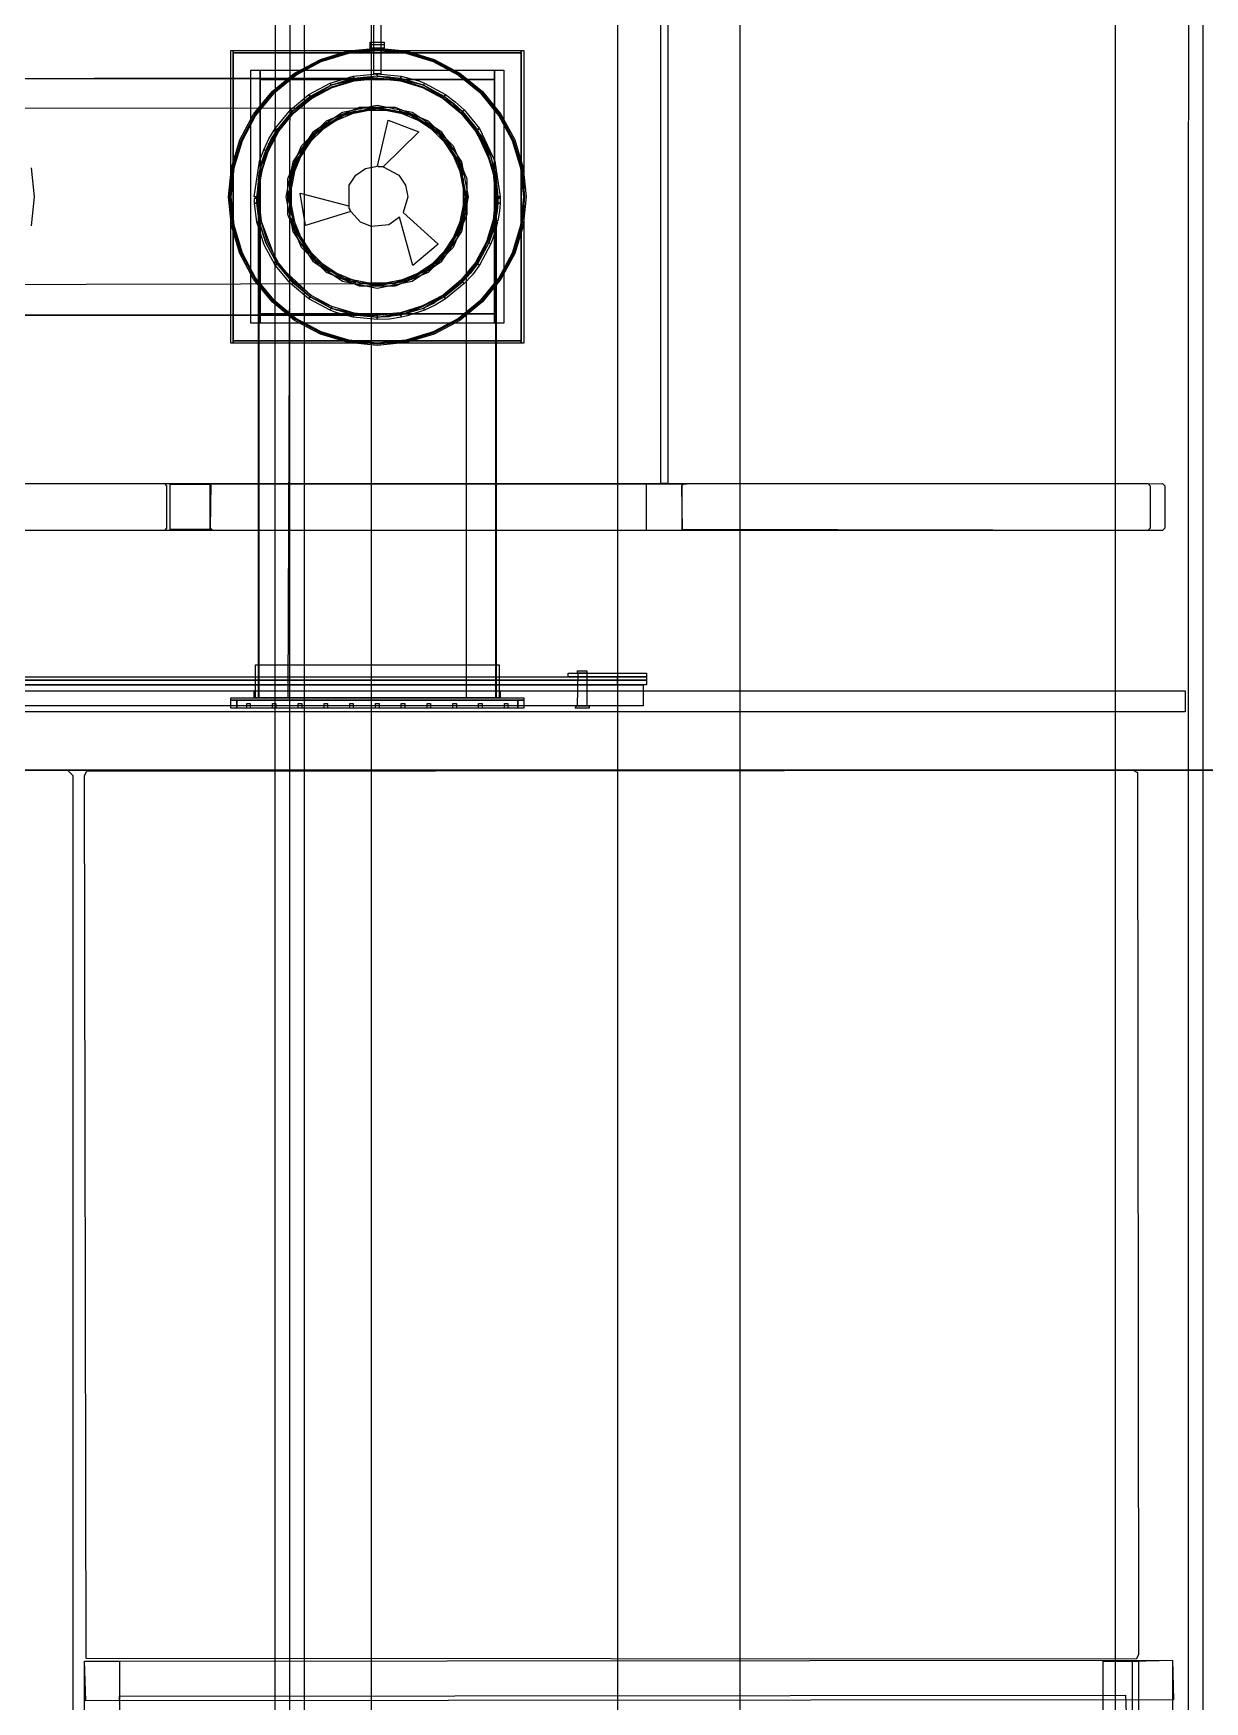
# Model space of a CAD drawing. Header units: metres. Extents: x 359.6 to 413.1, y -1 to 8.9.
# Drawn here: x 364.806 to 365.807, y 5.604 to 7.03 of the extents above; entities that cross this region are included whole.
import ezdxf

# ---------------------------------------------------------------- set-up
doc = ezdxf.new("R2010")
doc.units = ezdxf.units.M
doc.layers.add('VISTA', color=8, linetype='Continuous')

msp = doc.modelspace()

# ---------------------------------------------------------------- linework, layer by layer
at = {"layer": 'VISTA'}
for points in [[(366.555922, 2.59508), (365.46363, 2.625194), (365.208122, 2.684138), (365.190421, 2.694052), (365.176779, 2.709824), (365.154861, 2.753927), (365.154861, 2.753927), (365.102987, 2.846002), (365.096486, 2.862401), (365.097039, 2.88), (365.104609, 2.897599), (365.118679, 2.913998), (365.193068, 2.985687), (365.095, 3.08), (365.095, 8.7), (365.305, 8.7), (365.305, 3.08), (365.215427, 2.993856), (365.297012, 2.913998), (365.315065, 2.870303), (365.47637, 2.834806), (366.564078, 2.80492)], [(364.134119, 6.990276), (365.1, 6.9915), (365.119802, 6.98955), (365.138842, 6.983774), (365.15639, 6.974394), (365.171771, 6.961771), (365.184394, 6.94639), (365.193774, 6.928842), (365.19955, 6.909801), (365.2015, 6.89), (365.19955, 6.870198), (365.193774, 6.851158), (365.184394, 6.83361), (365.171771, 6.818229), (365.15639, 6.805606), (365.138842, 6.796226), (365.119802, 6.79045), (365.1, 6.7885), (364.193482, 6.788206)], [(364.191345, 6.990695), (365.1, 6.991), (365.119704, 6.989059), (365.138651, 6.983312), (365.156113, 6.973979), (365.171418, 6.961418), (365.183979, 6.946113), (365.193312, 6.928651), (365.199059, 6.909704), (365.201, 6.89), (365.199059, 6.870296), (365.193312, 6.851349), (365.183979, 6.833887), (365.171418, 6.818582), (365.156113, 6.806021), (365.138651, 6.796688), (365.119704, 6.790941), (365.1, 6.789), (364.193477, 6.788706)], [(364.191609, 6.965696), (365.1, 6.966), (365.129084, 6.960215), (365.15374, 6.94374), (365.170215, 6.919084), (365.176, 6.89), (365.17454, 6.875173), (365.163192, 6.847776), (365.142223, 6.826808), (365.114827, 6.81546), (364.193213, 6.813704)], [(364.80456, 6.914776), (364.807, 6.89), (364.80456, 6.865223)], [(364.80456, 6.914776), (364.807, 6.89), (364.80456, 6.865223)]]:
    msp.add_lwpolyline(points, dxfattribs=at)
for points in [[(365.73, 8.7), (365.73, 3.13), (365.722639, 2.997972), (365.706949, 2.925148), (365.767016, 2.914248), (365.967277, 2.867657), (366.203037, 2.849971), (369.101975, 2.809988), (369.44, 2.81), (369.44, 2.49), (369.098025, 2.490012), (366.196962, 2.530029), (365.912724, 2.552343), (365.592983, 2.645752), (365.579212, 2.828046), (365.417361, 2.902028), (365.41, 3.13), (365.41, 8.7), (365.73, 8.7)], [(365.0355, 8.23), (365.0375, 8.228), (365.0375, 3.132), (365.0355, 3.13), (365.0145, 3.13), (365.0125, 3.132), (365.013086, 8.229414), (365.0355, 8.23)], [(365.803, 8.23), (365.805, 8.228), (365.805, 3.132), (365.803, 3.13), (365.027, 3.13), (365.025, 3.132), (365.025586, 8.229414), (365.803, 8.23)], [(365.8155, 8.23), (365.8175, 8.228), (365.8175, 3.132), (365.8155, 3.13), (365.7945, 3.13), (365.7925, 3.132), (365.793086, 8.229414), (365.8155, 8.23)], [(366, 7.5), (372, 6.4), (360, 6.4), (360, 7), (366, 8.1), (366, 7.5)], [(366, 7.5), (372, 6.4), (360, 6.4), (360, 7), (366, 8.1), (366, 7.5)], [(365.348, 7.655084), (365.348, 6.645), (365.342, 6.645), (365.342505, 7.655084), (365.348, 7.655084)], [(365.348, 7.655084), (365.348, 6.645), (365.342, 6.645), (365.342505, 7.655084), (365.348, 7.655084)], [(365.103, 7.558167), (365.103, 6.995), (365.097, 6.995), (365.097506, 7.558167), (365.103, 7.558167)], [(365.103, 7.1), (365.103, 7.017), (365.097, 7.017), (365.097506, 7.1), (365.103, 7.1)], [(365.103, 7.1), (365.103, 7.017), (365.097, 7.017), (365.097506, 7.1), (365.103, 7.1)], [(365.103, 7.1), (365.103, 7.015), (365.097, 7.015), (365.097506, 7.1), (365.103, 7.1)], [(365.103, 7.1), (365.103, 7.015), (365.097, 7.015), (365.097506, 7.1), (365.103, 7.1)], [(364.973, 6.89), (364.97544, 6.914776), (364.982667, 6.938601), (364.994403, 6.960557), (365.010197, 6.979803), (365.029442, 6.995596), (365.051399, 7.007333), (365.075223, 7.01456), (365.1, 7.017), (365.124776, 7.01456), (365.148601, 7.007333), (365.170557, 6.995596), (365.189803, 6.979803), (365.205596, 6.960557), (365.217333, 6.938601), (365.22456, 6.914776), (365.227, 6.89), (365.22456, 6.865223), (365.217333, 6.841399), (365.205596, 6.819442), (365.189803, 6.800197), (365.170557, 6.784403), (365.148601, 6.772667), (365.124776, 6.76544), (365.1, 6.763), (365.075223, 6.76544), (365.051399, 6.772667), (365.029442, 6.784403), (365.010197, 6.800197), (364.994403, 6.819442), (364.982667, 6.841399), (364.97544, 6.865223), (364.973, 6.89)], [(364.973, 6.89), (364.97544, 6.914776), (364.982667, 6.938601), (364.994403, 6.960557), (365.010197, 6.979803), (365.029442, 6.995596), (365.051399, 7.007333), (365.075223, 7.01456), (365.1, 7.017), (365.124776, 7.01456), (365.148601, 7.007333), (365.170557, 6.995596), (365.189803, 6.979803), (365.205596, 6.960557), (365.217333, 6.938601), (365.22456, 6.914776), (365.227, 6.89), (365.22456, 6.865223), (365.217333, 6.841399), (365.205596, 6.819442), (365.189803, 6.800197), (365.170557, 6.784403), (365.148601, 6.772667), (365.124776, 6.76544), (365.1, 6.763), (365.075223, 6.76544), (365.051399, 6.772667), (365.029442, 6.784403), (365.010197, 6.800197), (364.994403, 6.819442), (364.982667, 6.841399), (364.97544, 6.865223), (364.973, 6.89)], [(364.995401, 6.95989), (364.983776, 6.938141), (364.976617, 6.914542), (364.9742, 6.89), (364.976617, 6.865458), (364.983776, 6.841858), (364.995401, 6.820109), (365.011046, 6.801046), (365.030109, 6.785401), (365.051858, 6.773776), (365.075458, 6.766617), (365.1, 6.7642), (365.124542, 6.766617), (365.148141, 6.773776), (365.16989, 6.785401), (365.188954, 6.801046), (365.204599, 6.820109), (365.216224, 6.841858), (365.223382, 6.865458), (365.2258, 6.89), (365.223382, 6.914542), (365.216224, 6.938141), (365.204599, 6.95989), (365.188954, 6.978954), (365.16989, 6.994599), (365.148141, 7.006224), (365.124542, 7.013382), (365.1, 7.0158), (365.075458, 7.013382), (365.051858, 7.006224), (365.030109, 6.994599), (365.011046, 6.978954), (364.995401, 6.95989)], [(364.9742, 6.89), (364.976617, 6.914542), (364.983776, 6.938141), (364.995401, 6.95989), (365.011046, 6.978954), (365.030109, 6.994599), (365.051858, 7.006224), (365.075458, 7.013382), (365.1, 7.0158), (365.124542, 7.013382), (365.148141, 7.006224), (365.16989, 6.994599), (365.188954, 6.978954), (365.204599, 6.95989), (365.216224, 6.938141), (365.223382, 6.914542), (365.2258, 6.89), (365.223382, 6.865458), (365.216224, 6.841858), (365.204599, 6.820109), (365.188954, 6.801046), (365.16989, 6.785401), (365.148141, 6.773776), (365.124542, 6.766617), (365.1, 6.7642), (365.075458, 6.766617), (365.051858, 6.773776), (365.030109, 6.785401), (365.011046, 6.801046), (364.995401, 6.820109), (364.983776, 6.841858), (364.976617, 6.865458), (364.9742, 6.89)], [(364.995401, 6.95989), (364.983776, 6.938141), (364.976617, 6.914542), (364.9742, 6.89), (364.976617, 6.865458), (364.983776, 6.841858), (364.995401, 6.820109), (365.011046, 6.801046), (365.030109, 6.785401), (365.051858, 6.773776), (365.075458, 6.766617), (365.1, 6.7642), (365.124542, 6.766617), (365.148141, 6.773776), (365.16989, 6.785401), (365.188954, 6.801046), (365.204599, 6.820109), (365.216224, 6.841858), (365.223382, 6.865458), (365.2258, 6.89), (365.223382, 6.914542), (365.216224, 6.938141), (365.204599, 6.95989), (365.188954, 6.978954), (365.16989, 6.994599), (365.148141, 7.006224), (365.124542, 7.013382), (365.1, 7.0158), (365.075458, 7.013382), (365.051858, 7.006224), (365.030109, 6.994599), (365.011046, 6.978954), (364.995401, 6.95989)], [(364.975, 6.89), (364.977402, 6.914386), (364.984515, 6.937835), (364.996066, 6.959446), (365.011611, 6.978388), (365.030554, 6.993934), (365.052165, 7.005485), (365.075613, 7.012598), (365.1, 7.015), (365.124386, 7.012598), (365.147835, 7.005485), (365.169446, 6.993934), (365.188388, 6.978388), (365.203934, 6.959446), (365.215485, 6.937835), (365.222598, 6.914386), (365.225, 6.89), (365.222598, 6.865613), (365.215485, 6.842165), (365.203934, 6.820554), (365.188388, 6.801611), (365.169446, 6.786066), (365.147835, 6.774515), (365.124386, 6.767402), (365.1, 6.765), (365.075613, 6.767402), (365.052165, 6.774515), (365.030554, 6.786066), (365.011611, 6.801611), (364.996066, 6.820554), (364.984515, 6.842165), (364.977402, 6.865613), (364.975, 6.89)], [(364.975, 6.89), (364.977402, 6.914386), (364.984515, 6.937835), (364.996066, 6.959446), (365.011611, 6.978388), (365.030554, 6.993934), (365.052165, 7.005485), (365.075613, 7.012598), (365.1, 7.015), (365.124386, 7.012598), (365.147835, 7.005485), (365.169446, 6.993934), (365.188388, 6.978388), (365.203934, 6.959446), (365.215485, 6.937835), (365.222598, 6.914386), (365.225, 6.89), (365.222598, 6.865613), (365.215485, 6.842165), (365.203934, 6.820554), (365.188388, 6.801611), (365.169446, 6.786066), (365.147835, 6.774515), (365.124386, 6.767402), (365.1, 6.765), (365.075613, 6.767402), (365.052165, 6.774515), (365.030554, 6.786066), (365.011611, 6.801611), (364.996066, 6.820554), (364.984515, 6.842165), (364.977402, 6.865613), (364.975, 6.89)], [(364.996066, 6.959446), (364.984515, 6.937835), (364.977402, 6.914386), (364.975, 6.89), (364.977402, 6.865613), (364.984515, 6.842165), (364.996066, 6.820554), (365.011611, 6.801611), (365.030554, 6.786066), (365.052165, 6.774515), (365.075613, 6.767402), (365.1, 6.765), (365.124386, 6.767402), (365.147835, 6.774515), (365.169446, 6.786066), (365.188388, 6.801611), (365.203934, 6.820554), (365.215485, 6.842165), (365.222598, 6.865613), (365.225, 6.89), (365.222598, 6.914386), (365.215485, 6.937835), (365.203934, 6.959446), (365.188388, 6.978388), (365.169446, 6.993934), (365.147835, 7.005485), (365.124386, 7.012598), (365.1, 7.015), (365.075613, 7.012598), (365.052165, 7.005485), (365.030554, 6.993934), (365.011611, 6.978388), (364.996066, 6.959446)], [(364.975, 6.89), (364.977402, 6.914386), (364.984515, 6.937835), (364.996066, 6.959446), (365.011611, 6.978388), (365.030554, 6.993934), (365.052165, 7.005485), (365.075613, 7.012598), (365.1, 7.015), (365.124386, 7.012598), (365.147835, 7.005485), (365.169446, 6.993934), (365.188388, 6.978388), (365.203934, 6.959446), (365.215485, 6.937835), (365.222598, 6.914386), (365.225, 6.89), (365.222598, 6.865613), (365.215485, 6.842165), (365.203934, 6.820554), (365.188388, 6.801611), (365.169446, 6.786066), (365.147835, 6.774515), (365.124386, 6.767402), (365.1, 6.765), (365.075613, 6.767402), (365.052165, 6.774515), (365.030554, 6.786066), (365.011611, 6.801611), (364.996066, 6.820554), (364.984515, 6.842165), (364.977402, 6.865613), (364.975, 6.89)], [(364.975, 7.015), (364.977, 7.015), (364.977, 6.765), (364.975, 6.765), (364.975, 7.015)], [(364.977, 7.015), (365.223, 7.015), (365.223, 7.013), (364.977, 7.013), (364.977, 7.015)], [(365.223, 7.013), (365.223, 6.767), (364.977, 6.767), (364.977, 7.013), (365.223, 7.013)], [(365.223, 7.013), (365.223, 6.767), (364.977, 6.767), (364.977, 7.013), (365.223, 7.013)], [(365.106, 7.022), (365.106, 7.017), (365.094, 7.017), (365.094, 7.022), (365.106, 7.022)], [(365.106, 7.022), (365.106, 7.017), (365.094, 7.017), (365.094, 7.022), (365.106, 7.022)], [(365.106, 7.02), (365.106, 7.015), (365.094, 7.015), (365.094, 7.02), (365.106, 7.02)], [(365.106, 7.02), (365.106, 7.015), (365.094, 7.015), (365.094, 7.02), (365.106, 7.02)], [(365.223, 7.015), (365.225, 7.015), (365.225, 6.765), (365.223, 6.765), (365.223, 7.015)], [(364.992, 6.998), (365, 6.998), (365, 6.782), (364.992, 6.782), (364.992, 6.998)], [(365, 6.998), (365.2, 6.998), (365.2, 6.99), (365, 6.99), (365, 6.998)], [(365.2, 6.998), (365.208, 6.998), (365.208, 6.782), (365.2, 6.782), (365.2, 6.998)], [(364.9985, 6.89), (365.00045, 6.909801), (365.006226, 6.928842), (365.015606, 6.94639), (365.028229, 6.961771), (365.04361, 6.974394), (365.061158, 6.983774), (365.080198, 6.98955), (365.1, 6.9915), (365.119802, 6.98955), (365.138842, 6.983774), (365.15639, 6.974394), (365.171771, 6.961771), (365.184394, 6.94639), (365.193774, 6.928842), (365.19955, 6.909801), (365.2015, 6.89), (365.19955, 6.870198), (365.193774, 6.851158), (365.184394, 6.83361), (365.171771, 6.818229), (365.15639, 6.805606), (365.138842, 6.796226), (365.119802, 6.79045), (365.1, 6.7885), (365.080198, 6.79045), (365.061158, 6.796226), (365.04361, 6.805606), (365.028229, 6.818229), (365.015606, 6.83361), (365.006226, 6.851158), (365.00045, 6.870198), (364.9985, 6.89)], [(364.9985, 6.89), (365.00045, 6.909801), (365.006226, 6.928842), (365.015606, 6.94639), (365.028228, 6.961771), (365.04361, 6.974394), (365.061158, 6.983774), (365.080198, 6.98955), (365.1, 6.9915), (365.119802, 6.98955), (365.138842, 6.983774), (365.15639, 6.974394), (365.171771, 6.961771), (365.184394, 6.94639), (365.193774, 6.928842), (365.19955, 6.909801), (365.2015, 6.89), (365.2015, 6.462), (364.9985, 6.462), (364.9985, 6.89)], [(364.999, 6.89), (365.000941, 6.909704), (365.006688, 6.928651), (365.016021, 6.946113), (365.028582, 6.961418), (365.043887, 6.973978), (365.061349, 6.983312), (365.080296, 6.989059), (365.1, 6.991), (365.119704, 6.989059), (365.138651, 6.983312), (365.156113, 6.973979), (365.171418, 6.961418), (365.183978, 6.946113), (365.193312, 6.928651), (365.199059, 6.909704), (365.201, 6.89), (365.201, 6.462), (364.999, 6.462), (364.999, 6.89)], [(365, 6.99), (365.2, 6.99), (365.2, 6.79), (365, 6.79), (365, 6.99)], [(365.042776, 6.975641), (365.041665, 6.977304), (365.059817, 6.987007), (365.060583, 6.985159), (365.042776, 6.975641)], [(365.043609, 6.974395), (365.042776, 6.975641), (365.060583, 6.985159), (365.043609, 6.974395)], [(365.079905, 6.99102), (365.060584, 6.985159), (365.059818, 6.987007), (365.079515, 6.992982), (365.079905, 6.99102)], [(365.080197, 6.98955), (365.060584, 6.985159), (365.0701, 6.988564), (365.080197, 6.98955)], [(365.099999, 6.994999), (365.099999, 6.993), (365.079906, 6.991021), (365.079515, 6.992982), (365.099999, 6.994999)], [(365.099999, 6.991501), (365.079906, 6.991021), (365.089903, 6.992504), (365.099999, 6.991501)], [(365.120483, 6.992982), (365.120093, 6.99102), (365.1, 6.993), (365.1, 6.994999), (365.120483, 6.992982)], [(365.119801, 6.989551), (365.1, 6.993), (365.110095, 6.992504), (365.119801, 6.989551)], [(365.134698, 6.986979), (365.139415, 6.985159), (365.119802, 6.989551), (365.134698, 6.986979)], [(365.135372, 6.988862), (365.140181, 6.987007), (365.139415, 6.985159), (365.120094, 6.99102), (365.120484, 6.992982), (365.135372, 6.988862)], [(365.140182, 6.987007), (365.158334, 6.977304), (365.157223, 6.975641), (365.139416, 6.985159), (365.140182, 6.987007)], [(365.139416, 6.985159), (365.157223, 6.975641), (365.15639, 6.974395), (365.139416, 6.985159)], [(365.027168, 6.962832), (365.025753, 6.964246), (365.041664, 6.977304), (365.042775, 6.975641), (365.027168, 6.962832)], [(365.027168, 6.962832), (365.042775, 6.975641), (365.043608, 6.974394), (365.027168, 6.962832)], [(365.16661, 6.971166), (365.174245, 6.964246), (365.172831, 6.962831), (365.157223, 6.97564), (365.158334, 6.977304), (365.16661, 6.971166)], [(365.165341, 6.969619), (365.172831, 6.962831), (365.164081, 6.968083), (365.157223, 6.97564), (365.165341, 6.969619)], [(365.014358, 6.947224), (365.012695, 6.948335), (365.025753, 6.964246), (365.027167, 6.962831), (365.014358, 6.947224)], [(365.015605, 6.946391), (365.014358, 6.947224), (365.027167, 6.962831), (365.015605, 6.946391)], [(365.027937, 6.919849), (365.022, 6.89), (365.027937, 6.86015), (365.044846, 6.834846), (365.07015, 6.817937), (365.1, 6.812), (365.129849, 6.817937), (365.155154, 6.834846), (365.172062, 6.86015), (365.178, 6.89), (365.172062, 6.919849), (365.155154, 6.945154), (365.129849, 6.962062), (365.1, 6.968), (365.07015, 6.962062), (365.044846, 6.945154), (365.027937, 6.919849)], [(365.023499, 6.905217), (365.035145, 6.933334), (365.056665, 6.954854), (365.084783, 6.966501), (365.115217, 6.966501), (365.143334, 6.954854), (365.164855, 6.933334), (365.176501, 6.905217), (365.176501, 6.874783), (365.164855, 6.846665), (365.143334, 6.825145), (365.115217, 6.813498), (365.084783, 6.813498), (365.056665, 6.825145), (365.035145, 6.846665), (365.023499, 6.874783), (365.023499, 6.905217)], [(365.023499, 6.905217), (365.035145, 6.933334), (365.056665, 6.954854), (365.084783, 6.966501), (365.115217, 6.966501), (365.143334, 6.954854), (365.164855, 6.933334), (365.176501, 6.905217), (365.176501, 6.874783), (365.164855, 6.846665), (365.143334, 6.825145), (365.115217, 6.813498), (365.084783, 6.813498), (365.056665, 6.825145), (365.035145, 6.846665), (365.023499, 6.874783), (365.023499, 6.905217)], [(365.023499, 6.905217), (365.035145, 6.933334), (365.056665, 6.954854), (365.084783, 6.966501), (365.115217, 6.966501), (365.143334, 6.954854), (365.164855, 6.933334), (365.176501, 6.905217), (365.176501, 6.874783), (365.164855, 6.846665), (365.143334, 6.825145), (365.115217, 6.813498), (365.084783, 6.813498), (365.056665, 6.825145), (365.035145, 6.846665), (365.023499, 6.874783), (365.023499, 6.905217)], [(365.023499, 6.905217), (365.035145, 6.933334), (365.056665, 6.954854), (365.084783, 6.966501), (365.115217, 6.966501), (365.143334, 6.954854), (365.164855, 6.933334), (365.176501, 6.905217), (365.176501, 6.874783), (365.164855, 6.846665), (365.143334, 6.825145), (365.115217, 6.813498), (365.084783, 6.813498), (365.056665, 6.825145), (365.035145, 6.846665), (365.023499, 6.874783), (365.023499, 6.905217)], [(365.0296, 6.91916), (365.0238, 6.89), (365.0296, 6.860839), (365.046118, 6.836118), (365.070839, 6.8196), (365.1, 6.8138), (365.12916, 6.8196), (365.153882, 6.836118), (365.1704, 6.860839), (365.1762, 6.89), (365.1704, 6.91916), (365.153882, 6.943882), (365.12916, 6.9604), (365.1, 6.9662), (365.070839, 6.9604), (365.046118, 6.943882), (365.0296, 6.91916)], [(365.02546, 6.904827), (365.036808, 6.932223), (365.04626, 6.94374), (365.070916, 6.960215), (365.1, 6.966), (365.129084, 6.960215), (365.15374, 6.94374), (365.170215, 6.919084), (365.176, 6.89), (365.176, 6.462), (365.024, 6.462), (365.02546, 6.904827)], [(365.030709, 6.918701), (365.025, 6.89), (365.030709, 6.861299), (365.046967, 6.836967), (365.071299, 6.820709), (365.1, 6.815), (365.128701, 6.820709), (365.153033, 6.836967), (365.169291, 6.861299), (365.175, 6.89), (365.169291, 6.918701), (365.153033, 6.943033), (365.128701, 6.959291), (365.1, 6.965), (365.071299, 6.959291), (365.046967, 6.943033), (365.030709, 6.918701)], [(365.030709, 6.918701), (365.025, 6.89), (365.030709, 6.861299), (365.046967, 6.836967), (365.071299, 6.820709), (365.1, 6.815), (365.128701, 6.820709), (365.153033, 6.836967), (365.169291, 6.861299), (365.175, 6.89), (365.169291, 6.918701), (365.153033, 6.943033), (365.128701, 6.959291), (365.1, 6.965), (365.071299, 6.959291), (365.046967, 6.943033), (365.030709, 6.918701)], [(365.030709, 6.918701), (365.025, 6.89), (365.030709, 6.861299), (365.046967, 6.836967), (365.071299, 6.820709), (365.1, 6.815), (365.128701, 6.820709), (365.153033, 6.836967), (365.169291, 6.861299), (365.175, 6.89), (365.169291, 6.918701), (365.153033, 6.943033), (365.128701, 6.959291), (365.1, 6.965), (365.071299, 6.959291), (365.046967, 6.943033), (365.030709, 6.918701)], [(365.030709, 6.918701), (365.025, 6.89), (365.030709, 6.861299), (365.046967, 6.836967), (365.071299, 6.820709), (365.1, 6.815), (365.128701, 6.820709), (365.153033, 6.836967), (365.169291, 6.861299), (365.175, 6.89), (365.169291, 6.918701), (365.153033, 6.943033), (365.128701, 6.959291), (365.1, 6.965), (365.071299, 6.959291), (365.046967, 6.943033), (365.030709, 6.918701)], [(365.030709, 6.918701), (365.025, 6.89), (365.030709, 6.861299), (365.046967, 6.836967), (365.071299, 6.820709), (365.1, 6.815), (365.128701, 6.820709), (365.153033, 6.836967), (365.169291, 6.861299), (365.175, 6.89), (365.169291, 6.918701), (365.153033, 6.943033), (365.128701, 6.959291), (365.1, 6.965), (365.071299, 6.959291), (365.046967, 6.943033), (365.030709, 6.918701)], [(365.030709, 6.918701), (365.025, 6.89), (365.030709, 6.861299), (365.046967, 6.836967), (365.071299, 6.820709), (365.1, 6.815), (365.128701, 6.820709), (365.153033, 6.836967), (365.169291, 6.861299), (365.175, 6.89), (365.169291, 6.918701), (365.153033, 6.943033), (365.128701, 6.959291), (365.1, 6.965), (365.071299, 6.959291), (365.046967, 6.943033), (365.030709, 6.918701)], [(365.026441, 6.904632), (365.026441, 6.875368), (365.03764, 6.848332), (365.058332, 6.82764), (365.085368, 6.816441), (365.114632, 6.816441), (365.141668, 6.82764), (365.16236, 6.848332), (365.173559, 6.875368), (365.173559, 6.904632), (365.16236, 6.931668), (365.141668, 6.95236), (365.114632, 6.963559), (365.085368, 6.963559), (365.058332, 6.95236), (365.03764, 6.931668), (365.026441, 6.904632)], [(365.026441, 6.904632), (365.026441, 6.875368), (365.03764, 6.848332), (365.058332, 6.82764), (365.085368, 6.816441), (365.114632, 6.816441), (365.141668, 6.82764), (365.16236, 6.848332), (365.173559, 6.875368), (365.173559, 6.904632), (365.16236, 6.931668), (365.141668, 6.95236), (365.114632, 6.963559), (365.085368, 6.963559), (365.058332, 6.95236), (365.03764, 6.931668), (365.026441, 6.904632)], [(365.075979, 6.89995), (365.081615, 6.908385), (365.09005, 6.914021), (365.100223, 6.915978), (365.10921, 6.955354), (365.135616, 6.945566), (365.105072, 6.9155), (365.118385, 6.908385), (365.124021, 6.89995), (365.126, 6.89), (365.12217, 6.876587), (365.151994, 6.849347), (365.130313, 6.831373), (365.119025, 6.872395), (365.10995, 6.865979), (365.094928, 6.8645), (365.085555, 6.868382), (365.077485, 6.877233), (365.038796, 6.865299), (365.034071, 6.893061), (365.075293, 6.882312), (365.075979, 6.88005), (365.075979, 6.89995)], [(365.071943, 6.960416), (365.081308, 6.963459), (365.081506, 6.962684), (365.071943, 6.960416)], [(365.095077, 6.96564), (365.104924, 6.96564), (365.104872, 6.964842), (365.095077, 6.96564)], [(365.118691, 6.963459), (365.128057, 6.960416), (365.12776, 6.959673), (365.118691, 6.963459)], [(365.171772, 6.961771), (365.172831, 6.962831), (365.18564, 6.947223), (365.171772, 6.961771)], [(365.172831, 6.962831), (365.174245, 6.964245), (365.187303, 6.948334), (365.18564, 6.947223), (365.172831, 6.962831)], [(365.007397, 6.939496), (365.012695, 6.948334), (365.014358, 6.947223), (365.00484, 6.929417), (365.002992, 6.930182), (365.007397, 6.939496)], [(365.009161, 6.938553), (365.014358, 6.947223), (365.010915, 6.937616), (365.00484, 6.929417), (365.009161, 6.938553)], [(365.051557, 6.9483), (365.059523, 6.954088), (365.05995, 6.953412), (365.051557, 6.9483)], [(365.140477, 6.954088), (365.148443, 6.9483), (365.147932, 6.947685), (365.140477, 6.954088)], [(365.19569, 6.928109), (365.20102, 6.910094), (365.184395, 6.946391), (365.188345, 6.942952), (365.19569, 6.928109)], [(365.200478, 6.920479), (365.204999, 6.89), (365.202999, 6.89), (365.201286, 6.908704), (365.196978, 6.924699), (365.18564, 6.947223), (365.187304, 6.948334), (365.200478, 6.920479)], [(364.99952, 6.920479), (365.002992, 6.930181), (365.004839, 6.929416), (364.998978, 6.910094), (364.996999, 6.89), (364.994999, 6.89), (364.99952, 6.920479)], [(365.001434, 6.919899), (365.004839, 6.929416), (364.996999, 6.89), (365.001434, 6.919899)], [(365.035912, 6.930477), (365.0417, 6.938443), (365.042315, 6.937932), (365.035912, 6.930477)], [(365.1583, 6.938443), (365.164088, 6.930477), (365.163412, 6.930049), (365.1583, 6.938443)], [(365.026541, 6.908691), (365.029583, 6.918056), (365.030327, 6.91776), (365.026541, 6.908691)], [(365.101045, 6.915897), (365.100634, 6.915937), (365.105072, 6.9155), (365.101045, 6.915897)], [(365.170416, 6.918056), (365.17346, 6.908691), (365.172684, 6.908494), (365.170416, 6.918056)], [(365.20102, 6.910094), (365.202999, 6.89), (365.201501, 6.89), (365.20102, 6.910094)], [(364.996999, 6.889999), (364.997008, 6.888643), (364.995008, 6.888617), (364.996999, 6.889999)], [(364.995144, 6.884473), (364.995008, 6.88861), (364.997008, 6.888637), (364.997142, 6.884578), (364.995144, 6.884473)], [(364.995146, 6.884446), (364.997143, 6.884552), (364.999228, 6.868684), (364.997272, 6.86827), (364.995146, 6.884446)], [(364.998499, 6.889999), (364.998631, 6.888665), (364.997008, 6.888643), (364.998499, 6.889999)], [(364.997142, 6.884578), (364.997008, 6.888637), (364.998631, 6.888658), (364.999023, 6.884677), (364.997142, 6.884578)], [(364.997143, 6.884552), (364.999026, 6.884651), (365.000807, 6.869018), (364.999228, 6.868684), (364.997143, 6.884552)], [(365.02436, 6.885077), (365.02436, 6.894924), (365.025158, 6.894872), (365.02436, 6.885077)], [(365.17564, 6.894924), (365.17564, 6.885077), (365.174841, 6.885128), (365.17564, 6.894924)], [(365.202275, 6.87781), (365.20102, 6.869906), (365.200974, 6.884651), (365.202855, 6.884552), (365.202275, 6.87781)], [(365.200977, 6.884677), (365.201369, 6.888658), (365.20299, 6.888637), (365.202856, 6.884578), (365.200977, 6.884677)], [(365.204261, 6.877573), (365.202981, 6.869516), (365.20102, 6.869906), (365.202855, 6.884552), (365.204852, 6.884446), (365.204261, 6.877573)], [(365.202999, 6.889999), (365.20299, 6.888643), (365.201369, 6.888665), (365.202999, 6.889999)], [(365.202856, 6.884578), (365.20299, 6.888637), (365.20499, 6.88861), (365.204854, 6.884473), (365.202856, 6.884578)], [(365.204999, 6.889999), (365.20499, 6.888617), (365.20299, 6.888643), (365.204999, 6.889999)], [(365.000809, 6.869012), (365.014358, 6.832776), (365.004839, 6.850583), (364.99923, 6.868678), (365.000809, 6.869012)], [(365.029583, 6.861943), (365.026541, 6.871308), (365.027316, 6.871506), (365.029583, 6.861943)], [(365.077109, 6.877936), (365.077383, 6.877423), (365.075979, 6.88005), (365.077109, 6.877936)], [(365.17346, 6.871308), (365.170416, 6.861943), (365.169673, 6.862239), (365.17346, 6.871308)], [(365.198564, 6.8601), (365.195159, 6.850584), (365.199191, 6.869012), (365.198564, 6.8601)], [(365.199193, 6.869018), (365.199551, 6.870197), (365.20102, 6.869905), (365.199193, 6.869018)], [(365.200769, 6.868685), (365.20102, 6.869905), (365.202981, 6.869515), (365.200769, 6.868685)], [(364.99923, 6.868678), (365.004839, 6.850583), (365.014358, 6.832776), (365.012695, 6.831665), (365.003428, 6.848779), (364.997273, 6.868264), (364.99923, 6.868678)], [(365.200478, 6.859519), (365.197007, 6.849819), (365.195159, 6.850584), (365.200768, 6.868678), (365.202724, 6.868264), (365.200478, 6.859519)], [(365.0417, 6.841557), (365.035912, 6.849523), (365.036588, 6.84995), (365.0417, 6.841557)], [(365.164088, 6.849523), (365.1583, 6.841557), (365.157685, 6.842068), (365.164088, 6.849523)], [(365.193774, 6.851156), (365.195158, 6.850583), (365.185641, 6.832777), (365.193774, 6.851156)], [(365.195158, 6.850583), (365.197006, 6.849818), (365.187304, 6.831666), (365.185641, 6.832777), (365.195158, 6.850583)], [(365.025753, 6.815753), (365.012695, 6.831664), (365.014358, 6.832775), (365.027167, 6.817167), (365.042775, 6.804358), (365.041664, 6.802695), (365.025753, 6.815753)], [(365.027167, 6.817167), (365.014358, 6.832775), (365.043609, 6.805605), (365.042775, 6.804358), (365.027167, 6.817167)], [(365.059523, 6.825912), (365.051557, 6.8317), (365.052068, 6.832315), (365.059523, 6.825912)], [(365.148443, 6.8317), (365.140477, 6.825912), (365.140049, 6.826589), (365.148443, 6.8317)], [(365.181165, 6.823388), (365.174246, 6.815754), (365.172832, 6.817168), (365.18564, 6.832776), (365.187303, 6.831665), (365.181165, 6.823388)], [(365.179619, 6.824657), (365.172832, 6.817168), (365.174934, 6.822082), (365.18564, 6.832776), (365.179619, 6.824657)], [(365.081308, 6.816541), (365.071943, 6.819583), (365.072239, 6.820327), (365.081308, 6.816541)], [(365.104924, 6.81436), (365.095077, 6.81436), (365.095129, 6.815158), (365.104924, 6.81436)], [(365.128057, 6.819583), (365.118691, 6.816541), (365.118494, 6.817316), (365.128057, 6.819583)], [(365.172831, 6.817167), (365.157224, 6.804359), (365.156391, 6.805605), (365.172831, 6.817167)], [(365.172831, 6.817167), (365.174245, 6.815753), (365.158335, 6.802696), (365.157224, 6.804359), (365.172831, 6.817167)], [(365.060583, 6.79484), (365.059817, 6.792992), (365.041665, 6.802695), (365.042776, 6.804358), (365.060583, 6.79484)], [(365.061157, 6.796226), (365.060583, 6.79484), (365.042776, 6.804358), (365.061157, 6.796226)], [(365.148553, 6.799161), (365.139416, 6.79484), (365.15639, 6.805604), (365.148553, 6.799161)], [(365.149496, 6.797398), (365.140182, 6.792993), (365.139416, 6.79484), (365.157223, 6.804358), (365.158334, 6.802695), (365.149496, 6.797398)], [(365, 6.79), (365.2, 6.79), (365.2, 6.782), (365, 6.782), (365, 6.79)], [(365.064626, 6.791137), (365.059818, 6.792992), (365.060584, 6.794839), (365.079905, 6.788979), (365.079515, 6.787017), (365.064626, 6.791137)], [(365.0653, 6.79302), (365.060584, 6.794839), (365.080197, 6.79045), (365.0653, 6.79302)], [(365.099999, 6.786999), (365.099999, 6.784999), (365.079515, 6.787017), (365.079906, 6.788978), (365.099999, 6.786999)], [(365.099999, 6.788499), (365.099999, 6.786999), (365.079906, 6.788978), (365.099999, 6.788499)], [(365.110095, 6.787495), (365.1, 6.786999), (365.119801, 6.790449), (365.110095, 6.787495)], [(365.110291, 6.785505), (365.1, 6.784999), (365.1, 6.786999), (365.120093, 6.788979), (365.120483, 6.787017), (365.110291, 6.785505)], [(365.125026, 6.790086), (365.120095, 6.788979), (365.138842, 6.796225), (365.125026, 6.790086)], [(365.125512, 6.788146), (365.120485, 6.787017), (365.120095, 6.788979), (365.139415, 6.79484), (365.140181, 6.792992), (365.125512, 6.788146)], [(364.977, 6.767), (365.223, 6.767), (365.223, 6.765), (364.977, 6.765), (364.977, 6.767)], [(364.918304, 6.645), (364.92, 6.643), (364.92, 6.607), (364.918304, 6.605), (360.241696, 6.605), (360.24, 6.607), (360.240497, 6.644414), (364.918304, 6.645)], [(360.242, 6.645), (365.758, 6.645), (365.76, 6.643), (365.76, 6.607), (365.758, 6.605), (360.242, 6.605), (360.24, 6.607), (360.24, 6.643), (360.242, 6.645)], [(360.242, 6.645), (365.758, 6.645), (365.76, 6.643), (365.76, 6.607), (365.758, 6.605), (360.242, 6.605), (360.24, 6.607), (360.24, 6.643), (360.242, 6.645)], [(360.242, 6.645), (365.758, 6.645), (365.76, 6.643), (365.76, 6.607), (365.758, 6.605), (360.242, 6.605), (360.24, 6.607), (360.24, 6.643), (360.242, 6.645)], [(360.242, 6.645), (365.758, 6.645), (365.76, 6.643), (365.76, 6.607), (365.758, 6.605), (360.242, 6.605), (360.24, 6.607), (360.24, 6.643), (360.242, 6.645)], [(360.242, 6.645), (365.758, 6.645), (365.76, 6.643), (365.76, 6.607), (365.758, 6.605), (360.242, 6.605), (360.24, 6.607), (360.24, 6.643), (360.242, 6.645)], [(360.242, 6.645), (365.758, 6.645), (365.76, 6.643), (365.76, 6.607), (365.758, 6.605), (360.242, 6.605), (360.24, 6.607), (360.24, 6.643), (360.242, 6.645)], [(360.242, 6.645), (365.758, 6.645), (365.76, 6.643), (365.76, 6.607), (365.758, 6.605), (360.242, 6.605), (360.24, 6.607), (360.24, 6.643), (360.242, 6.645)], [(360.242, 6.645), (365.758, 6.645), (365.76, 6.643), (365.76, 6.607), (365.758, 6.605), (360.242, 6.605), (360.24, 6.607), (360.24, 6.643), (360.242, 6.645)], [(360.242, 6.645), (365.758, 6.645), (365.76, 6.643), (365.76, 6.607), (365.758, 6.605), (360.242, 6.605), (360.24, 6.607), (360.24, 6.643), (360.242, 6.645)], [(364.956914, 6.644414), (364.956914, 6.605586), (364.923086, 6.605586), (364.923086, 6.644414), (364.956914, 6.644414)], [(365.7705, 6.645), (365.7725, 6.643), (365.7725, 6.607), (365.7705, 6.605), (364.9595, 6.605), (364.9575, 6.607), (364.958086, 6.644414), (365.7705, 6.645)], [(365.33, 6.645), (365.36, 6.645), (365.36, 6.605), (365.33, 6.605), (365.33, 6.645)], [(365.36, 6.643), (365.362, 6.645), (365.758, 6.645), (365.76, 6.643), (365.76, 6.607), (365.758, 6.605), (365.360586, 6.605586), (365.36, 6.643)], [(365.36, 6.643), (365.362, 6.645), (365.758, 6.645), (365.76, 6.643), (365.76, 6.607), (365.758, 6.605), (365.360586, 6.605586), (365.36, 6.643)], [(365.36, 6.643), (365.362, 6.645), (365.758, 6.645), (365.76, 6.643), (365.76, 6.607), (365.758, 6.605), (365.360586, 6.605586), (365.36, 6.643)], [(365.204, 6.49), (365.204, 6.462), (364.996, 6.462), (364.996, 6.49), (365.204, 6.49)], [(365.271, 6.485), (365.279, 6.485), (365.279, 6.483), (365.271, 6.483), (365.271, 6.485)], [(365.271, 6.485), (365.279, 6.485), (365.279, 6.483), (365.271, 6.483), (365.271, 6.485)], [(365.271, 6.485), (365.279, 6.485), (365.279, 6.483), (365.271, 6.483), (365.271, 6.485)], [(365.271, 6.485), (365.279, 6.485), (365.279, 6.483), (365.271, 6.483), (365.271, 6.485)], [(364.45, 6.48), (365.33, 6.48), (365.33, 6.477), (364.45, 6.477), (364.45, 6.48)], [(364.45, 6.48), (365.33, 6.48), (365.33, 6.477), (364.45, 6.477), (364.45, 6.48)], [(364.45, 6.477), (365.33, 6.477), (365.33, 6.473), (364.45, 6.473), (364.45, 6.477)], [(364.45, 6.477), (365.33, 6.477), (365.33, 6.473), (364.45, 6.473), (364.45, 6.477)], [(365.327, 6.473), (365.327, 6.455), (364.453, 6.455), (364.453, 6.473), (365.327, 6.473)], [(365.327, 6.473), (365.327, 6.455), (364.453, 6.455), (364.453, 6.473), (365.327, 6.473)], [(365.33, 6.483), (365.33, 6.48), (365.263, 6.48), (365.263, 6.483), (365.33, 6.483)], [(365.33, 6.483), (365.33, 6.48), (365.263, 6.48), (365.263, 6.483), (365.33, 6.483)], [(365.33, 6.483), (365.33, 6.48), (365.263, 6.48), (365.263, 6.483), (365.33, 6.483)], [(365.33, 6.483), (365.33, 6.48), (365.263, 6.48), (365.263, 6.483), (365.33, 6.483)], [(365.279, 6.483), (365.279, 6.455), (365.271, 6.455), (365.271674, 6.483), (365.279, 6.483)], [(365.279, 6.483), (365.279, 6.455), (365.271, 6.455), (365.271674, 6.483), (365.279, 6.483)], [(365.279, 6.483), (365.279, 6.455), (365.271, 6.455), (365.271674, 6.483), (365.279, 6.483)], [(365.279, 6.483), (365.279, 6.455), (365.271, 6.455), (365.271674, 6.483), (365.279, 6.483)], [(365.305, 6.48), (365.33, 6.48), (365.33, 6.477), (365.305, 6.477), (365.305, 6.48)], [(365.305, 6.477), (365.33, 6.477), (365.33, 6.473), (365.305, 6.473), (365.305, 6.477)], [(365.79, 6.468), (365.79, 6.45), (360.21, 6.45), (360.21, 6.468), (365.79, 6.468)], [(365.225, 6.462), (365.225, 6.46), (364.975, 6.46), (364.975, 6.462), (365.225, 6.462)], [(364.975, 6.46), (364.98, 6.46), (364.98, 6.453), (364.975, 6.453), (364.975, 6.46)], [(364.98, 6.46), (365.22, 6.46), (365.22, 6.453), (364.98, 6.453), (364.98, 6.46)], [(364.98, 6.46), (365.22, 6.46), (365.22, 6.453), (364.98, 6.453), (364.98, 6.46)], [(364.9885, 6.457), (364.9915, 6.457), (364.9915, 6.453), (364.9885, 6.453), (364.9885, 6.457)], [(365.205, 6.468), (365.205, 6.462), (364.995, 6.462), (364.995, 6.468), (365.205, 6.468)], [(365.0105, 6.457), (365.0135, 6.457), (365.0135, 6.453), (365.0105, 6.453), (365.0105, 6.457)], [(365.0325, 6.457), (365.0355, 6.457), (365.0355, 6.453), (365.0325, 6.453), (365.0325, 6.457)], [(365.0545, 6.457), (365.0575, 6.457), (365.0575, 6.453), (365.0545, 6.453), (365.0545, 6.457)], [(365.0765, 6.457), (365.0795, 6.457), (365.0795, 6.453), (365.0765, 6.453), (365.0765, 6.457)], [(365.0985, 6.457), (365.1015, 6.457), (365.1015, 6.453), (365.0985, 6.453), (365.0985, 6.457)], [(365.1205, 6.457), (365.1235, 6.457), (365.1235, 6.453), (365.1205, 6.453), (365.1205, 6.457)], [(365.1425, 6.457), (365.1455, 6.457), (365.1455, 6.453), (365.1425, 6.453), (365.1425, 6.457)], [(365.1645, 6.457), (365.1675, 6.457), (365.1675, 6.453), (365.1645, 6.453), (365.1645, 6.457)], [(365.1865, 6.457), (365.1895, 6.457), (365.1895, 6.453), (365.1865, 6.453), (365.1865, 6.457)], [(365.2085, 6.457), (365.2115, 6.457), (365.2115, 6.453), (365.2085, 6.453), (365.2085, 6.457)], [(365.22, 6.46), (365.225, 6.46), (365.225, 6.453), (365.22, 6.453), (365.22, 6.46)], [(365.281, 6.455), (365.281, 6.453), (365.269, 6.453), (365.270011, 6.455), (365.281, 6.455)], [(365.281, 6.455), (365.281, 6.453), (365.269, 6.453), (365.270011, 6.455), (365.281, 6.455)], [(365.281, 6.455), (365.281, 6.453), (365.269, 6.453), (365.270011, 6.455), (365.281, 6.455)], [(365.281, 6.455), (365.281, 6.453), (365.269, 6.453), (365.270011, 6.455), (365.281, 6.455)], [(360, 6.3955), (360.001895, 6.399169), (365.9955, 6.4), (365.999169, 6.398106), (366, 3.2045), (365.998105, 3.200831), (360.001318, 3.201318), (360, 6.3955)], [(364.5045, 6.4), (364.8355, 6.4), (364.84, 6.3955), (364.84, 3.2045), (364.8355, 3.2), (364.5045, 3.2), (364.5, 3.2045), (364.500831, 6.398106), (364.5045, 6.4)], [(364.85, 6.3955), (364.851895, 6.399169), (365.7455, 6.4), (365.749169, 6.398105), (365.75, 5.6445), (365.748106, 5.640831), (364.851318, 5.641318), (364.85, 6.3955)], [(365.779, 5.64), (365.78, 5.606), (364.851, 5.605), (364.85, 5.639), (365.779, 5.64)], [(364.88, 5.639), (364.879, 3.25), (364.85, 3.251), (364.85, 5.639), (364.88, 5.639)], [(365.75, 5.639), (365.749, 3.25), (365.72, 3.251), (365.72, 5.639), (365.75, 5.639)], [(365.745, 5.639), (365.779, 5.64), (365.779, 3.25), (365.745, 3.251), (365.745, 5.639)], [(365.739, 5.61), (365.74, 5.579), (364.881, 5.578), (364.88, 5.609), (365.739, 5.61)]]:
    msp.add_lwpolyline(points, close=True, dxfattribs=at)

doc.saveas('drawing.dxf')
